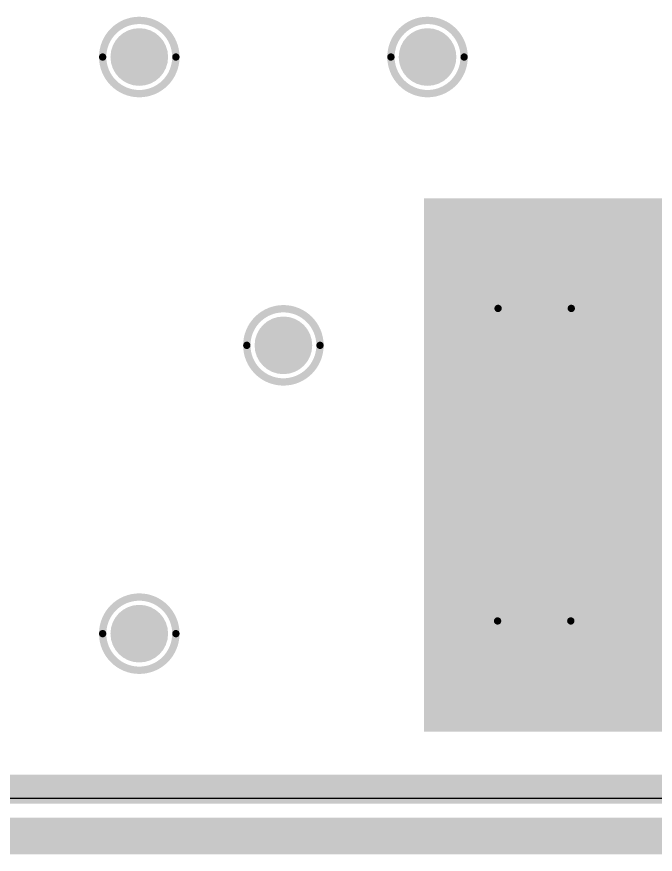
# Model space of a CAD drawing. Header units: inches. Extents: x -10 to 344, y -7 to 75.
# Drawn here: x 11.39 to 15.82, y -0.13 to 5.68 of the extents above; entities that cross this region are included whole.
import ezdxf

# ---------------------------------------------------------------- set-up
doc = ezdxf.new("R2010")
doc.units = ezdxf.units.IN
for name, color, linetype in [('Board Outline', 216, 'Continuous'), ('Bottom Layer', 5, 'Continuous'), ('Drill Drawing', 1, 'Continuous'), ('Mid Layer 1', 16, 'Continuous'), ('Mid Layer 2', 76, 'Continuous'), ('Top Layer', 1, 'Continuous'), ('Top Overlay', 2, 'Continuous'), ('Top Paste', 8, 'Continuous'), ('Top Solder', 216, 'Continuous'), ('Via Holes', 16, 'Continuous')]:
    doc.layers.add(name, color=color, linetype=linetype)

# ---------------------------------------------------------------- blocks, each defined once
blk = doc.blocks.new('DSGP_1575_18_4_A_02_117')
at = {"layer": 'Top Layer'}
blk.add_hatch(color=1, dxfattribs=at).paths.add_polyline_path([(-0.05, -5), (-0.05, -8.5), (-3.55, -8.5), (-3.55, -5)])
at = {"layer": 'Top Paste'}
blk.add_hatch(color=8, dxfattribs=at).paths.add_polyline_path([(-0.65, -5.6), (-0.65, -7.9), (-2.95, -7.9), (-2.95, -5.6)])
at = {"layer": 'Top Solder'}
blk.add_hatch(color=216, dxfattribs=at).paths.add_polyline_path([(0.05, -4.9), (0.05, -8.6), (-3.65, -8.6), (-3.65, -4.9)])
at = {"layer": 'Top Overlay'}
blk.add_lwpolyline([(-17.5501, -8.9998, 0.2, 0.2, 0), (0.4499, -8.9998, 0.2, 0.2, 0)], format="xyseb", dxfattribs=at)

msp = doc.modelspace()

# ---------------------------------------------------------------- hatches: boundary and pattern name
at = {"layer": 'Bottom Layer'}
h = msp.add_hatch(color=5, dxfattribs=at)
edge = h.paths.add_edge_path()
edge.add_arc((12.2381, 5.4051), 0.2, 0, 360)
h = msp.add_hatch(color=5, dxfattribs=at)
edge = h.paths.add_edge_path()
edge.add_arc((14.2381, 5.4051), 0.2, 0, 360)
h = msp.add_hatch(color=5, dxfattribs=at)
edge = h.paths.add_edge_path()
edge.add_arc((14.9814, 3.6613), 0.2, 0, 360)
h = msp.add_hatch(color=5, dxfattribs=at)
edge = h.paths.add_edge_path()
edge.add_arc((13.2381, 3.4051), 0.2, 0, 360)
h = msp.add_hatch(color=5, dxfattribs=at)
edge = h.paths.add_edge_path()
edge.add_arc((14.9781, 1.4932), 0.2, 0, 360)
h = msp.add_hatch(color=5, dxfattribs=at)
edge = h.paths.add_edge_path()
edge.add_arc((12.2381, 1.4051), 0.2, 0, 360)
at = {"layer": 'Mid Layer 1'}
h = msp.add_hatch(color=16, dxfattribs=at)
edge = h.paths.add_edge_path()
edge.add_arc((12.2381, 5.4051), 0.2, 0, 360)
h = msp.add_hatch(color=16, dxfattribs=at)
edge = h.paths.add_edge_path()
edge.add_arc((14.2381, 5.4051), 0.2, 0, 360)
h = msp.add_hatch(color=16, dxfattribs=at)
edge = h.paths.add_edge_path()
edge.add_arc((14.9814, 3.6613), 0.2, 0, 360)
h = msp.add_hatch(color=16, dxfattribs=at)
edge = h.paths.add_edge_path()
edge.add_arc((13.2381, 3.4051), 0.2, 0, 360)
h = msp.add_hatch(color=16, dxfattribs=at)
edge = h.paths.add_edge_path()
edge.add_arc((14.9781, 1.4932), 0.2, 0, 360)
h = msp.add_hatch(color=16, dxfattribs=at)
edge = h.paths.add_edge_path()
edge.add_arc((12.2381, 1.4051), 0.2, 0, 360)
at = {"layer": 'Mid Layer 2'}
h = msp.add_hatch(color=76, dxfattribs=at)
edge = h.paths.add_edge_path()
edge.add_arc((12.2381, 5.4051), 0.2, 0, 360)
h = msp.add_hatch(color=76, dxfattribs=at)
edge = h.paths.add_edge_path()
edge.add_arc((14.2381, 5.4051), 0.2, 0, 360)
h = msp.add_hatch(color=76, dxfattribs=at)
edge = h.paths.add_edge_path()
edge.add_arc((14.9814, 3.6613), 0.2, 0, 360)
h = msp.add_hatch(color=76, dxfattribs=at)
edge = h.paths.add_edge_path()
edge.add_arc((13.2381, 3.4051), 0.2, 0, 360)
h = msp.add_hatch(color=76, dxfattribs=at)
edge = h.paths.add_edge_path()
edge.add_arc((14.9781, 1.4932), 0.2, 0, 360)
h = msp.add_hatch(color=76, dxfattribs=at)
edge = h.paths.add_edge_path()
edge.add_arc((12.2381, 1.4051), 0.2, 0, 360)
at = {"layer": 'Top Layer'}
h = msp.add_hatch(color=1, dxfattribs=at)
edge = h.paths.add_edge_path()
edge.add_arc((12.2381, 5.4051), 0.2, 0, 360)
h = msp.add_hatch(color=1, dxfattribs=at)
edge = h.paths.add_edge_path()
edge.add_arc((14.2381, 5.4051), 0.2, 0, 360)
h = msp.add_hatch(color=1, dxfattribs=at)
edge = h.paths.add_edge_path()
edge.add_arc((14.9814, 3.6613), 0.2, 0, 360)
h = msp.add_hatch(color=1, dxfattribs=at)
edge = h.paths.add_edge_path()
edge.add_arc((13.2381, 3.4051), 0.2, 0, 360)
h = msp.add_hatch(color=1, dxfattribs=at)
edge = h.paths.add_edge_path()
edge.add_arc((14.9781, 1.4932), 0.2, 0, 360)
h = msp.add_hatch(color=1, dxfattribs=at)
edge = h.paths.add_edge_path()
edge.add_arc((12.2381, 1.4051), 0.2, 0, 360)
at = {"layer": 'Via Holes'}
h = msp.add_hatch(color=7, dxfattribs=at)
edge = h.paths.add_edge_path()
edge.add_arc((12.2381, 5.4051), 0.1, 0, 360)
h = msp.add_hatch(color=7, dxfattribs=at)
edge = h.paths.add_edge_path()
edge.add_arc((14.2381, 5.4051), 0.1, 0, 360)
h = msp.add_hatch(color=7, dxfattribs=at)
edge = h.paths.add_edge_path()
edge.add_arc((14.9814, 3.6613), 0.1, 0, 360)
h = msp.add_hatch(color=7, dxfattribs=at)
edge = h.paths.add_edge_path()
edge.add_arc((13.2381, 3.4051), 0.1, 0, 360)
h = msp.add_hatch(color=7, dxfattribs=at)
edge = h.paths.add_edge_path()
edge.add_arc((14.9781, 1.4932), 0.1, 0, 360)
h = msp.add_hatch(color=7, dxfattribs=at)
edge = h.paths.add_edge_path()
edge.add_arc((12.2381, 1.4051), 0.1, 0, 360)

# ---------------------------------------------------------------- linework, layer by layer
at = {"layer": 'Board Outline'}
msp.add_lwpolyline([(0, 0.0019, 0.254, 0.254, 0), (39.6569, 0.0019, 0.254, 0.254, 0)], format="xyseb", dxfattribs=at)
at = {"layer": 'Bottom Layer'}
msp.add_line((31.2839, 0.2608), (0.259, 0.2608), dxfattribs=at)
at = {"layer": 'Drill Drawing'}
for points in [[(12.4921, 5.4051, 0.0508, 0.0508, 1), (11.9841, 5.4051, 0.0508, 0.0508, 1)], [(14.4921, 5.4051, 0.0508, 0.0508, 1), (13.9841, 5.4051, 0.0508, 0.0508, 1)], [(11.9714, 5.4051, 0.0254, 0.0254, 1), (11.9968, 5.4051, 0.0254, 0.0254, 1)], [(12.4794, 5.4051, 0.0254, 0.0254, 1), (12.5048, 5.4051, 0.0254, 0.0254, 1)], [(13.9714, 5.4051, 0.0254, 0.0254, 1), (13.9968, 5.4051, 0.0254, 0.0254, 1)], [(14.4794, 5.4051, 0.0254, 0.0254, 1), (14.5048, 5.4051, 0.0254, 0.0254, 1)], [(15.2354, 3.6613, 0.0508, 0.0508, 1), (14.7274, 3.6613, 0.0508, 0.0508, 1)], [(13.4921, 3.4051, 0.0508, 0.0508, 1), (12.9841, 3.4051, 0.0508, 0.0508, 1)], [(14.7147, 3.6613, 0.0254, 0.0254, 1), (14.7401, 3.6613, 0.0254, 0.0254, 1)], [(15.2227, 3.6613, 0.0254, 0.0254, 1), (15.2481, 3.6613, 0.0254, 0.0254, 1)], [(12.9714, 3.4051, 0.0254, 0.0254, 1), (12.9968, 3.4051, 0.0254, 0.0254, 1)], [(13.4794, 3.4051, 0.0254, 0.0254, 1), (13.5048, 3.4051, 0.0254, 0.0254, 1)], [(15.2321, 1.4932, 0.0508, 0.0508, 1), (14.7241, 1.4932, 0.0508, 0.0508, 1)], [(12.4921, 1.4051, 0.0508, 0.0508, 1), (11.9841, 1.4051, 0.0508, 0.0508, 1)], [(14.7114, 1.4932, 0.0254, 0.0254, 1), (14.7368, 1.4932, 0.0254, 0.0254, 1)], [(15.2194, 1.4932, 0.0254, 0.0254, 1), (15.2448, 1.4932, 0.0254, 0.0254, 1)], [(11.9714, 1.4051, 0.0254, 0.0254, 1), (11.9968, 1.4051, 0.0254, 0.0254, 1)], [(12.4794, 1.4051, 0.0254, 0.0254, 1), (12.5048, 1.4051, 0.0254, 0.0254, 1)]]:
    msp.add_lwpolyline(points, format="xyseb", close=True, dxfattribs=at)
at = {"layer": 'Mid Layer 1'}
msp.add_line((33.6664, 0.2608), (0.259, 0.2608), dxfattribs=at)
at = {"layer": 'Mid Layer 2'}
msp.add_line((24.2444, 0.2608), (0.259, 0.2608), dxfattribs=at)
at = {"layer": 'Top Layer'}
msp.add_line((21.1635, 0.2608), (0.259, 0.2608), dxfattribs=at)

# ---------------------------------------------------------------- block references
msp.add_blockref('DSGP_1575_18_4_A_02_117', (17.8637, 9.3256))

doc.saveas('drawing.dxf')
